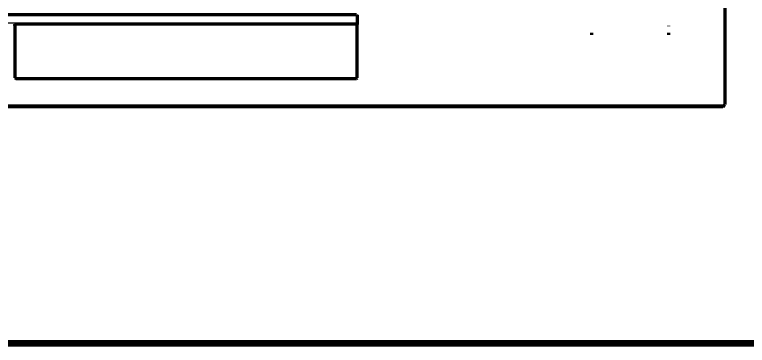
# Model space of a CAD drawing. Header units: millimetres. Extents: x 4307 to 31003, y 2809 to 20009.
# Drawn here: x 11335.8 to 11465.9, y 13399.1 to 13457.8 of the extents above; entities that cross this region are included whole.
import ezdxf

# ---------------------------------------------------------------- set-up
doc = ezdxf.new("R2010")
doc.units = ezdxf.units.MM
doc.layers.add('ProfileEdges', color=7, linetype='Continuous')

msp = doc.modelspace()

# ---------------------------------------------------------------- linework, layer by layer
for p, q in [((11194.7, 13457.62), (11396.48, 13457.62)), ((11396.48, 13456.47), (11396.48, 13457.62)), ((11396.48, 13456.29), (11194.7, 13456.29)), ((11396.48, 13456.18), (11396.48, 13456.29)), ((11396.48, 13455.85), (11396.48, 13456.18))]:
    msp.add_line(p, q)
at = {"layer": 'ProfileEdges', "lineweight": 211}
for p, q in [((11461.87, 13557.12), (11461.87, 13441.84)), ((11396.48, 13457.75), (11194.7, 13457.75)), ((11396.48, 13457.75), (11396.61, 13457.6)), ((11396.61, 13457.7), (11396.61, 13457.6)), ((11396.61, 13457.6), (11396.61, 13456.03)), ((11335.62, 13455.85), (11335.89, 13455.85)), ((11336.03, 13456.18), (11335.89, 13456.03)), ((11335.89, 13455.85), (11335.89, 13456.03)), ((11335.89, 13455.85), (11336.03, 13455.85)), ((11335.89, 13455.85), (11335.89, 13446.58)), ((11336.03, 13456.18), (11396.48, 13456.18)), ((11396.48, 13456.18), (11396.61, 13456.03)), ((11396.48, 13455.85), (11396.61, 13456.03)), ((11396.61, 13446.58), (11396.61, 13456.03)), ((11438.21, 13454.56), (11438.21, 13454.22)), ((11451.92, 13455.73), (11451.92, 13455.78)), ((11451.92, 13454.22), (11451.92, 13454.56)), ((11335.89, 13446.58), (11336.03, 13446.44)), ((11336.03, 13446.44), (11396.48, 13446.44)), ((11396.48, 13446.44), (11396.61, 13446.58)), ((11162.47, 13441.64), (11461.69, 13441.64)), ((11461.69, 13441.64), (11461.52, 13441.46)), ((11461.69, 13441.64), (11461.87, 13441.84)), ((11461.52, 13441.46), (11162.64, 13441.46)), ((11616.73, 13399.13), (11149.97, 13399.14)), ((11635.09, 13399.76), (11150.04, 13399.76)), ((11168.41, 13399.37), (11616.71, 13399.37))]:
    msp.add_line(p, q, dxfattribs=at)

doc.saveas('drawing.dxf')
